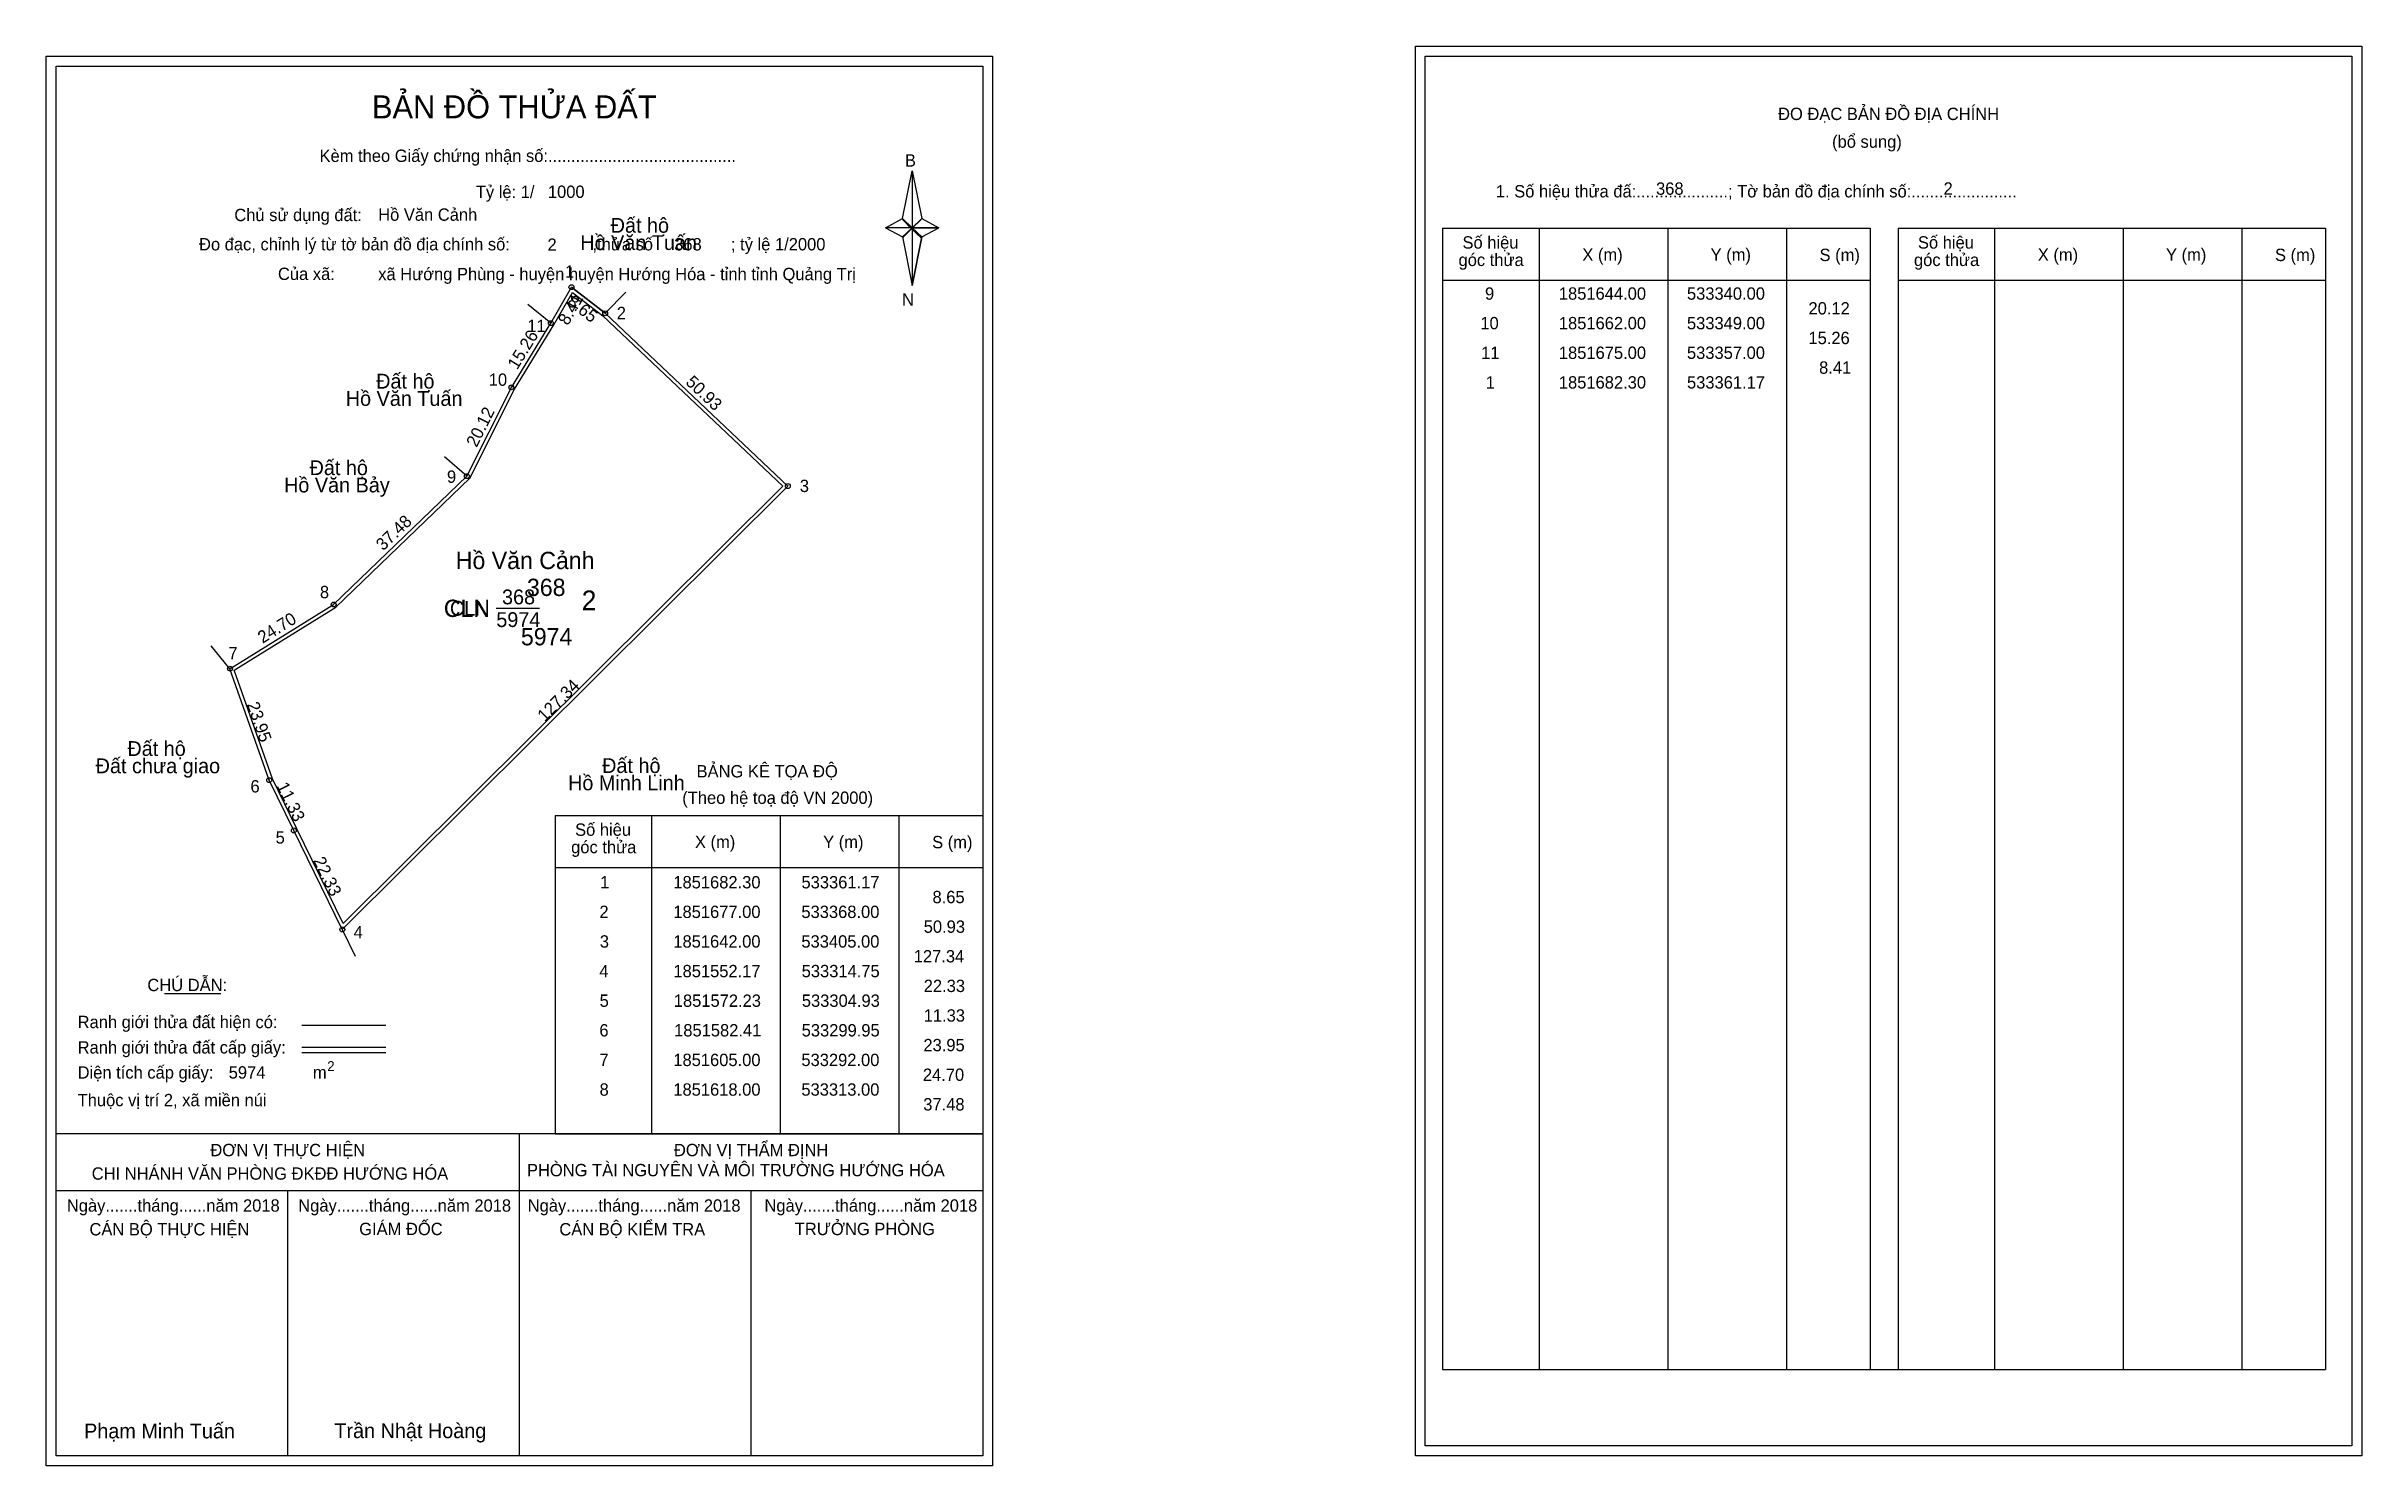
# Model space of a CAD drawing. Extents: x 533255 to 533724, y 1851444 to 1851731.
import ezdxf

# ---------------------------------------------------------------- set-up
doc = ezdxf.new("R2010")
doc.units = 0
for name, color, linetype in [('Level 1', 7, 'Continuous'), ('Level 10', 7, 'Continuous'), ('Level 11', 7, 'Continuous'), ('Level 13', 7, 'Continuous'), ('Level 2', 7, 'Continuous'), ('Level 27', 7, 'Continuous'), ('Level 3', 7, 'Continuous'), ('Level 36', 7, 'Continuous'), ('Level 4', 7, 'Continuous'), ('Level 49', 7, 'Continuous'), ('Level 5', 7, 'Continuous'), ('Level 53', 7, 'Continuous'), ('Level 55', 7, 'Continuous'), ('Level 6', 7, 'Continuous'), ('Level 63', 7, 'Continuous'), ('Level 7', 7, 'Continuous'), ('Level 9', 7, 'Continuous')]:
    doc.layers.add(name, color=color, linetype=linetype)

msp = doc.modelspace()

# ---------------------------------------------------------------- linework, layer by layer
at = {"layer": 'Level 1'}
for p, q in [((533256.8, 1851727.1), (533256.8, 1851727.1)), ((533534.12, 1851729.1), (533534.12, 1851729.1)), ((533428.22, 1851696.22), (533430.19, 1851705.86)), ((533430.19, 1851705.86), (533430.19, 1851694.33)), ((533430.19, 1851705.86), (533432.15, 1851696.22)), ((533424.77, 1851694.33), (533428.22, 1851696.22)), ((533428.22, 1851696.22), (533430.19, 1851694.33)), ((533430.04, 1851694.11), (533428.22, 1851696)), ((533430.19, 1851694.33), (533428.22, 1851692.49)), ((533430.04, 1851694.11), (533428.22, 1851692.27)), ((533428.22, 1851692.27), (533430.04, 1851694.11)), ((533432.01, 1851696), (533430.04, 1851694.11)), ((533430.04, 1851694.11), (533432.01, 1851696)), ((533432.01, 1851692.27), (533430.04, 1851694.11)), ((533432.15, 1851696.22), (533430.19, 1851694.33)), ((533430.19, 1851694.33), (533430.19, 1851682.63)), ((533430.19, 1851694.33), (533435.6, 1851694.33)), ((533430.19, 1851694.33), (533432.15, 1851692.49)), ((533432.15, 1851692.49), (533435.6, 1851694.33)), ((533537.65, 1851694.24), (533624.25, 1851694.24)), ((533557.24, 1851462.98), (533557.24, 1851694.24)), ((533583.31, 1851462.98), (533583.31, 1851694.24)), ((533607.29, 1851694.24), (533607.29, 1851462.98)), ((533624.25, 1851694.24), (533624.25, 1851462.98)), ((533629.91, 1851694.24), (533716.51, 1851694.24)), ((533649.5, 1851462.98), (533649.5, 1851694.24)), ((533675.57, 1851462.98), (533675.57, 1851694.24)), ((533699.54, 1851694.24), (533699.54, 1851462.98)), ((533716.51, 1851694.24), (533716.51, 1851462.98)), ((533428.22, 1851692.49), (533430.19, 1851682.63)), ((533432.15, 1851692.49), (533430.19, 1851682.63)), ((533537.65, 1851683.72), (533624.25, 1851683.72)), ((533629.91, 1851683.72), (533716.51, 1851683.72)), ((533357.89, 1851575.27), (533444.49, 1851575.27)), ((533377.48, 1851510.75), (533377.48, 1851575.27)), ((533403.55, 1851510.75), (533403.55, 1851575.27)), ((533427.52, 1851575.27), (533427.52, 1851510.75)), ((533357.89, 1851564.74), (533444.49, 1851564.74)), ((533278.71, 1851539.16), (533290.12, 1851539.16)), ((533306.58, 1851532.76), (533323.59, 1851532.76)), ((533306.58, 1851528.31), (533323.59, 1851528.31)), ((533306.58, 1851527.22), (533323.59, 1851527.22)), ((533363.62, 1851510.75), (533256.79, 1851510.75)), ((533444.49, 1851510.75), (533339.65, 1851510.75)), ((533350.64, 1851445.52), (533350.64, 1851510.75)), ((533357.89, 1851510.74), (533444.49, 1851510.74)), ((533444.49, 1851499.2), (533256.79, 1851499.2)), ((533303.72, 1851445.52), (533303.72, 1851499.2)), ((533397.57, 1851445.52), (533397.57, 1851499.2)), ((533537.65, 1851462.98), (533716.51, 1851462.98)), ((533444.49, 1851445.52), (533444.49, 1851445.52)), ((533721.82, 1851447.52), (533721.82, 1851447.52))]:
    msp.add_line(p, q, dxfattribs=at)
for points in [[(533428.22, 1851696.22), (533430.19, 1851705.86), (533430.19, 1851694.33)], [(533424.77, 1851694.33), (533428.22, 1851692.49), (533430.19, 1851694.33)], [(533430.19, 1851694.33), (533432.15, 1851696.22), (533435.6, 1851694.33)], [(533430.19, 1851694.33), (533430.19, 1851682.63), (533432.15, 1851692.49)]]:
    msp.add_lwpolyline(points, close=True, dxfattribs=at)
at = {"layer": 'Level 10'}
msp.add_line((533368, 1851677), (533361.17, 1851682.3), dxfattribs=at)
for points in [[(533299.95, 1851582.41), (533292, 1851605), (533313, 1851618), (533340, 1851644), (533349, 1851662), (533357, 1851675), (533361.17, 1851682.3), (533368, 1851677), (533405, 1851642), (533314.75, 1851552.17), (533304.93, 1851572.23)], [(533300.6, 1851582.68), (533292.85, 1851604.7), (533313.43, 1851617.44), (533340.57, 1851643.58), (533349.61, 1851661.66), (533357.6, 1851674.64), (533361.38, 1851681.25), (533367.54, 1851676.47), (533403.99, 1851641.99), (533314.95, 1851553.36), (533305.56, 1851572.54)]]:
    msp.add_lwpolyline(points, close=True, dxfattribs=at)
at = {"layer": 'Level 11'}
for centre in [(533361.17, 1851682.3), (533357, 1851675), (533368, 1851677), (533349, 1851662), (533340, 1851644), (533405, 1851642), (533313, 1851618), (533292, 1851605), (533299.95, 1851582.41), (533299.95, 1851582.41), (533304.93, 1851572.23), (533314.75, 1851552.17)]:
    msp.add_circle(centre, 0.5, dxfattribs=at)
at = {"layer": 'Level 27'}
for p, q in [((533368, 1851677), (533372.2, 1851681.28)), ((533357, 1851675), (533352.34, 1851678.78)), ((533340, 1851644), (533335.45, 1851647.92)), ((533292, 1851605), (533288.22, 1851609.66)), ((533314.75, 1851552.17), (533317.39, 1851546.78))]:
    msp.add_line(p, q, dxfattribs=at)
at = {"layer": 'Level 3'}
for p, q in [((533537.65, 1851694.24), (533537.65, 1851462.98)), ((533629.91, 1851694.24), (533629.91, 1851462.98)), ((533357.89, 1851575.27), (533357.89, 1851510.75))]:
    msp.add_line(p, q, dxfattribs=at)
at = {"layer": 'Level 63'}
for points in [[(533532.12, 1851731.1), (533723.82, 1851731.1), (533723.82, 1851445.52), (533532.12, 1851445.52)], [(533254.79, 1851729.1), (533446.49, 1851729.1), (533446.49, 1851443.52), (533254.79, 1851443.52)], [(533256.79, 1851727.1), (533444.49, 1851727.1), (533444.49, 1851445.52), (533256.79, 1851445.52)], [(533534.12, 1851729.1), (533721.82, 1851729.1), (533721.82, 1851447.52), (533534.12, 1851447.52)]]:
    msp.add_lwpolyline(points, close=True, dxfattribs=at)
at = {"layer": 'Level 9'}
msp.add_line((533345.94, 1851617.24), (533354.67, 1851617.24), dxfattribs=at)

# ---------------------------------------------------------------- texts
at = {"layer": 'Level 1'}
for s, height, p in [('BẢN ĐỒ THỬA ĐẤT', 4.6657, (533320.76, 1851716.5)), ('ĐO ĐẠC BẢN ĐỒ ĐỊA CHÍNH', 2.5, (533605.6, 1851716.16)), ('(bổ sung)', 2.5, (533616.54, 1851710.54)), ('Kèm theo Giấy chứng nhận số:.........................................', 2.5, (533310.14, 1851707.67)), ('B', 2.5, (533428.73, 1851706.73)), ('1. Số hiệu thửa đấ:....................; Tờ bản đồ địa chính số:.......................', 2.5, (533548.43, 1851700.48)), ('Chủ sử dụng đất:', 2.5, (533292.88, 1851695.68)), ('Đo đạc, chỉnh lý từ tờ bản đồ địa chính số:                  ,thửa số                 ; tỷ lệ 1/2000', 2.5, (533285.73, 1851689.75)), ('góc thửa', 2.5, (533540.87, 1851686.58)), ('Số hiệu', 2.5, (533541.67, 1851690.11)), ('X (m)', 2.5, (533565.95, 1851687.64)), ('Y (m)', 2.5, (533591.93, 1851687.64)), ('S (m)', 2.5, (533614, 1851687.59)), ('góc thửa', 2.5, (533633.13, 1851686.58)), ('Số hiệu', 2.5, (533633.93, 1851690.11)), ('X (m)', 2.5, (533658.21, 1851687.64)), ('Y (m)', 2.5, (533684.18, 1851687.64)), ('S (m)', 2.5, (533706.26, 1851687.59)), ('Của xã:', 2.5, (533301.72, 1851683.75)), ('N', 2.5, (533428.13, 1851678.56)), ('BẢNG KÊ TỌA ĐỘ', 2.5, (533386.52, 1851582.97)), ('(Theo hệ toạ độ VN 2000)', 2.5, (533383.62, 1851577.61)), ('Số hiệu', 2.5, (533361.91, 1851571.14)), ('góc thửa', 2.5, (533361.11, 1851567.61)), ('X (m)', 2.5, (533386.19, 1851568.66)), ('Y (m)', 2.5, (533412.16, 1851568.66)), ('S (m)', 2.5, (533434.24, 1851568.61)), ('CHÚ DẪN:', 2.5, (533275.27, 1851539.67)), ('Ranh giới thửa đất hiện có:', 2.5, (533261.14, 1851532.17)), ('Ranh giới thửa đất cấp giấy:', 2.5, (533261.14, 1851527.03)), ('Diện tích cấp giấy:', 2.5, (533261.14, 1851521.95)), ('2', 2, (533311.7, 1851523.48)), ('m', 2.5, (533308.8, 1851521.97)), ('Thuộc vị trí 2, xã miền núi', 2.5, (533261.14, 1851516.35)), ('ĐƠN VỊ THỰC HIỆN', 2.5, (533288.03, 1851506.23)), ('ĐƠN VỊ THẨM ĐỊNH', 2.5, (533381.93, 1851506.23)), ('CHI NHÁNH VĂN PHÒNG ĐKĐĐ HƯỚNG HÓA', 2.5, (533263.99, 1851501.47)), ('PHÒNG TÀI NGUYÊN VÀ MÔI TRƯỜNG HƯỚNG HÓA', 2.5, (533352.16, 1851502.16)), ('Ngày.......tháng......năm 2018', 2.5, (533258.96, 1851494.99)), ('Ngày.......tháng......năm 2018', 2.5, (533305.83, 1851494.99)), ('Ngày.......tháng......năm 2018', 2.5, (533352.31, 1851494.99)), ('Ngày.......tháng......năm 2018', 2.5, (533400.27, 1851494.99)), ('CÁN BỘ THỰC HIỆN', 2.5, (533263.54, 1851490.18)), ('GIÁM ĐỐC', 2.5, (533318.18, 1851490.24)), ('CÁN BỘ KIỂM TRA', 2.5, (533358.72, 1851490.18)), ('TRƯỞNG PHÒNG', 2.5, (533406.41, 1851490.24)), ('Phạm Minh Tuấn', 3, (533262.45, 1851449.06)), ('Trần Nhật Hoàng', 3, (533313.15, 1851449.11))]:
    msp.add_text(s, height=height, dxfattribs=at).set_placement(p)
at = {"layer": 'Level 11'}
msp.add_text('Tỷ lệ: 1/', height=2.5, dxfattribs=at).set_placement((533341.8, 1851700.36))
at = {"layer": 'Level 13'}
for s, p in [('CLN', (533336.55, 1851615.74)), ('368', (533347.11, 1851618.04)), ('5974', (533345.95, 1851613.44))]:
    msp.add_text(s, height=3, dxfattribs=at).set_placement(p)
at = {"layer": 'Level 2'}
msp.add_text('Hồ Văn Cảnh', height=3.5, dxfattribs=at).set_placement((533337.74, 1851625.18))
at = {"layer": 'Level 3'}
msp.add_text('CLN', height=3.5, dxfattribs=at).set_placement((533335.32, 1851615.48))
at = {"layer": 'Level 36'}
for s, p in [('Đất hộ', (533369.12, 1851693.33)), ('Hồ Văn Tuấn', (533362.96, 1851689.83)), ('Hồ Văn Tuấn', (533315.46, 1851658.25)), ('Đất hộ', (533321.61, 1851661.75)), ('Đất hộ', (533308.12, 1851644.22)), ('Hồ Văn Bảy', (533302.95, 1851640.72)), ('Đất hộ', (533271.22, 1851587.32)), ('Đất chưa giao', (533264.79, 1851583.82)), ('Đất hộ', (533367.39, 1851583.87)), ('Hồ Minh Linh', (533360.49, 1851580.37))]:
    msp.add_text(s, height=3, dxfattribs=at).set_placement(p)
at = {"layer": 'Level 4'}
msp.add_text('368', height=3.5, dxfattribs=at).set_placement((533352.16, 1851619.73))
at = {"layer": 'Level 49'}
for s, rotation, p in [('8.41', 60.2636, (533360.46, 1851674.4)), ('8.65', 322.189, (533360.1, 1851678.95)), ('15.26', 58.3925, (533350.18, 1851665.44)), ('50.93', 316.5911, (533384.14, 1851662.83)), ('20.12', 63.4349, (533341.96, 1851649.71)), ('37.48', 43.9191, (533323.03, 1851628.77)), ('24.70', 31.7595, (533298.6, 1851610.03)), ('127.34', 44.8664, (533355.76, 1851594.11)), ('23.95', 289.3883, (533295.39, 1851597.78)), ('11.33', 296.0676, (533301.4, 1851581.27)), ('22.33', 296.0832, (533308.8, 1851566.15))]:
    msp.add_text(s, height=2.5, rotation=rotation, dxfattribs=at).set_placement(p)
at = {"layer": 'Level 5'}
msp.add_text('5974', height=3.5, dxfattribs=at).set_placement((533350.94, 1851609.73))
at = {"layer": 'Level 53'}
for s, p in [('9', (533546.23, 1851679.76)), ('1851644.00', (533561.19, 1851679.76)), ('533340.00', (533587.14, 1851679.76)), ('10', (533545.29, 1851673.76)), ('1851662.00', (533561.19, 1851673.76)), ('533349.00', (533587.14, 1851673.76)), ('20.12', (533611.76, 1851676.76)), ('11', (533545.45, 1851667.76)), ('1851675.00', (533561.19, 1851667.76)), ('533357.00', (533587.14, 1851667.76)), ('15.26', (533611.75, 1851670.76)), ('8.41', (533613.91, 1851664.76)), ('1', (533546.37, 1851661.76)), ('1851682.30', (533561.19, 1851661.76)), ('533361.17', (533587.15, 1851661.76)), ('1', (533366.99, 1851560.49)), ('1851682.30', (533381.81, 1851560.49)), ('533361.17', (533407.77, 1851560.49)), ('8.65', (533434.31, 1851557.49)), ('2', (533366.84, 1851554.49)), ('1851677.00', (533381.81, 1851554.49)), ('533368.00', (533407.75, 1851554.49)), ('50.93', (533432.53, 1851551.49)), ('3', (533366.92, 1851548.49)), ('1851642.00', (533381.81, 1851548.49)), ('533405.00', (533407.75, 1851548.49)), ('127.34', (533430.51, 1851545.49)), ('4', (533366.83, 1851542.49)), ('1851552.17', (533381.82, 1851542.49)), ('533314.75', (533407.81, 1851542.49)), ('5', (533366.88, 1851536.49)), ('1851572.23', (533381.9, 1851536.49)), ('533304.93', (533407.84, 1851536.49)), ('22.33', (533432.53, 1851539.49)), ('11.33', (533432.53, 1851533.49)), ('6', (533366.83, 1851530.49)), ('1851582.41', (533381.97, 1851530.49)), ('533299.95', (533407.81, 1851530.49)), ('23.95', (533432.47, 1851527.49)), ('7', (533366.84, 1851524.49)), ('1851605.00', (533381.81, 1851524.49)), ('533292.00', (533407.75, 1851524.49)), ('8', (533366.87, 1851518.49)), ('1851618.00', (533381.81, 1851518.49)), ('533313.00', (533407.75, 1851518.49)), ('24.70', (533432.36, 1851521.49)), ('37.48', (533432.44, 1851515.49))]:
    msp.add_text(s, height=2.5, dxfattribs=at).set_placement(p)
at = {"layer": 'Level 55'}
for s, height, p in [('1', 0.4, (533361.06, 1851682.3)), ('0', 0.11, (533361.13, 1851682.19)), ('0', 0.11, (533361.13, 1851682.19)), ('11', 0.4, (533356.74, 1851675)), ('366', 0.11, (533356.88, 1851674.89)), ('0', 0.11, (533356.96, 1851674.89)), ('0', 0.11, (533356.96, 1851674.89)), ('2', 0.4, (533367.86, 1851677)), ('0', 0.11, (533367.96, 1851676.89)), ('0', 0.11, (533367.96, 1851676.89)), ('0', 0.11, (533367.96, 1851676.89)), ('0', 0.11, (533367.96, 1851676.89)), ('10', 0.4, (533348.72, 1851662)), ('366', 0.11, (533348.88, 1851661.89)), ('9', 0.4, (533339.86, 1851644)), ('367', 0.11, (533339.88, 1851643.89)), ('366', 0.11, (533339.88, 1851643.89)), ('3', 0.4, (533404.88, 1851642)), ('0', 0.11, (533404.96, 1851641.89)), ('0', 0.11, (533404.96, 1851641.89)), ('8', 0.4, (533312.87, 1851618)), ('367', 0.11, (533312.88, 1851617.89)), ('7', 0.4, (533291.87, 1851605)), ('367', 0.11, (533291.88, 1851604.89)), ('0', 0.11, (533291.96, 1851604.89)), ('6', 0.4, (533299.81, 1851582.41)), ('0', 0.11, (533299.91, 1851582.3)), ('5', 0.4, (533304.8, 1851572.23)), ('0', 0.11, (533304.89, 1851572.12)), ('4', 0.4, (533314.61, 1851552.17)), ('0', 0.11, (533314.71, 1851552.06)), ('0', 0.11, (533314.71, 1851552.06)), ('0', 0.11, (533314.71, 1851552.06))]:
    msp.add_text(s, height=height, dxfattribs=at).set_placement(p)
at = {"layer": 'Level 6'}
for s, p in [('1000', (533356.4, 1851700.38)), ('368', (533580.88, 1851701.02)), ('2', (533639.12, 1851701.04)), ('Hồ Văn Cảnh', (533322.02, 1851695.75)), ('2', (533356.32, 1851689.66)), ('368', (533381.98, 1851689.74)), ('xã Hướng Phùng - huyện huyện Hướng Hóa - tỉnh tỉnh Quảng Trị', (533322.03, 1851683.71)), ('5974', (533291.74, 1851521.95))]:
    msp.add_text(s, height=2.5, dxfattribs=at).set_placement(p)
at = {"layer": 'Level 7'}
msp.add_text('2', height=4, dxfattribs=at).set_placement((533363.25, 1851616.84))
at = {"layer": 'Level 9'}
for s, p in [('1', (533359.85, 1851684.19)), ('11', (533352.22, 1851673.21)), ('2', (533370.35, 1851675.81)), ('10', (533344.42, 1851662.31)), ('9', (533335.96, 1851642.66)), ('3', (533407.43, 1851640.79)), ('8', (533310.22, 1851619.28)), ('7', (533291.69, 1851606.91)), ('6', (533296.15, 1851579.92)), ('5', (533301.25, 1851569.57)), ('4', (533317.05, 1851550.39))]:
    msp.add_text(s, height=2.5, dxfattribs=at).set_placement(p)

doc.saveas('drawing.dxf')
